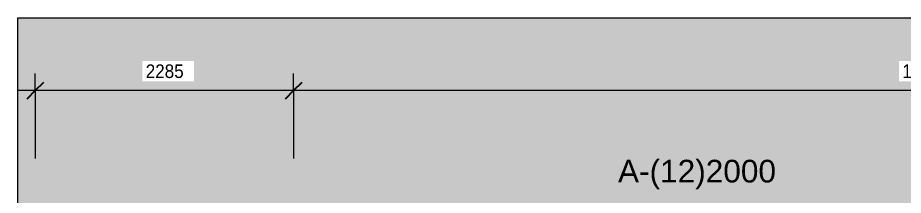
# Model space of a CAD drawing. Header units: millimetres. Extents: x -44657 to 28812, y -28146 to 16565.
# Drawn here: x -30281 to -22447, y 7419 to 8985 of the extents above; entities that cross this region are included whole.
import ezdxf

# ---------------------------------------------------------------- set-up
doc = ezdxf.new("R2010")
doc.units = ezdxf.units.MM
for name, color, linetype, lineweight in [('A-ANNO-DIMS', 211, 'Continuous', 5), ('A-ANNO-DIMS-100', 211, 'Continuous', 5), ('A-FLOR', 192, 'Continuous', 9), ('A-FLOR-PATT', 8, 'Continuous', 9), ('G-ANNO-SYMB', 111, 'Continuous', 5)]:
    doc.layers.add(name, color=color, linetype=linetype, lineweight=lineweight)
doc.styles.add('Arial_1', font='arial.ttf', dxfattribs={"height": 200})
doc.styles.add('Arial_3', font='arial.ttf', dxfattribs={"width": 0.9, "height": 120})
doc.dimstyles.new('SVA_-_1_2mm_Arial', dxfattribs={"dimscale": 304.8, "dimtxt": 122.431128, "dimasz": 0.492126, "dimexe": 0.492126, "dimexo": 0.0625, "dimgap": 0.246063, "dimtad": 1, "dimdec": 0, "dimrnd": 5, "dimzin": 0, "dimdsep": 46, "dimtxsty": 'Arial_3', "dimblk1": 'OBLIQUE', "dimblk2": 'OBLIQUE', "dimsah": 1, "dimcen": 0.09, "dimdle": 0.492126, "dimazin": 0, "dimtfac": 1, "dimtdec": 4, "dimtix": 1, "dimtmove": 0, "dimatfit": 3, "dimfxl": 1.968504, "dimfxlon": 1, "dimtvp": 1, "dimtfill": 1, "dimtolj": 1, "dimtzin": 0, "dimarcsym": 2})

# ---------------------------------------------------------------- blocks, each defined once
blk = doc.blocks.new('DIMBLOCK49-NEW PROPOSED GROUND STOREY PLAN _White Box_')
at = {"layer": 'A-ANNO-DIMS-100'}
for p, q in [((-27839.6, 8342.7), (-27839.6, 8492.7)), ((-16658.6, 8342.7), (-16658.6, 8492.7)), ((-16658.6, 8342.7), (-27839.6, 8342.7)), ((-27839.6, 8342.7), (-27839.6, 7742.7)), ((-16658.6, 8342.7), (-16658.6, 7742.7))]:
    blk.add_line(p, q, dxfattribs=at)
at = {"layer": 'A-ANNO-DIMS-100', "lineweight": 25}
for p, q in [((-27839.6, 8342.7), (-27764.6, 8417.7)), ((-16658.6, 8342.7), (-16583.6, 8417.7)), ((-27839.6, 8342.7), (-27914.6, 8267.7)), ((-16658.6, 8342.7), (-16733.6, 8267.7))]:
    blk.add_line(p, q, dxfattribs=at)
at = {"layer": 'A-ANNO-DIMS-100', "color": 0, "insert": (-22456.3, 8573.5), "char_height": 120, "width": 497.259, "attachment_point": 1, "line_spacing_factor": 0.941778, "style": 'Arial_3', "bg_fill": 3, "box_fill_scale": 1.25, "bg_fill_color": 256, "bg_fill_true_color": 13158600, "bg_fill_transparency": 0}
blk.add_mtext('11180', dxfattribs=at)
blk = doc.blocks.new('_Oblique')
at = {"color": 0, "linetype": 'ByBlock', "lineweight": -2}
blk.add_line((-0.5, -0.5), (0.5, 0.5), dxfattribs=at)
blk = doc.blocks.new('DIMBLOCK50-NEW PROPOSED GROUND STOREY PLAN _White Box_')
at = {"layer": 'A-ANNO-DIMS-100'}
for p, q in [((-30125.6, 8342.7), (-30125.6, 8492.7)), ((-27839.6, 8342.7), (-27839.6, 8492.7)), ((-27839.6, 8342.7), (-30275.6, 8342.7)), ((-30125.6, 8342.7), (-30125.6, 7742.7)), ((-27839.6, 8342.7), (-27839.6, 7742.7))]:
    blk.add_line(p, q, dxfattribs=at)
at = {"layer": 'A-ANNO-DIMS-100', "lineweight": 25}
for p, q in [((-30125.6, 8342.7), (-30050.6, 8417.7)), ((-27839.6, 8342.7), (-27764.6, 8417.7)), ((-30125.6, 8342.7), (-30200.6, 8267.7)), ((-27839.6, 8342.7), (-27914.6, 8267.7))]:
    blk.add_line(p, q, dxfattribs=at)
at = {"layer": 'A-ANNO-DIMS-100', "color": 0, "insert": (-29148.3, 8573.5), "char_height": 120, "width": 397.807, "attachment_point": 1, "line_spacing_factor": 0.941778, "style": 'Arial_3', "bg_fill": 3, "box_fill_scale": 1.25, "bg_fill_color": 256, "bg_fill_true_color": 13158600, "bg_fill_transparency": 0}
blk.add_mtext('2285', dxfattribs=at)

msp = doc.modelspace()

# ---------------------------------------------------------------- hatches: boundary and pattern name
at = {"layer": 'A-FLOR-PATT', "lineweight": 5}
h = msp.add_hatch(dxfattribs=at)
h.set_pattern_fill('FP_36', color=255, style=0, pattern_type=2)
h.set_pattern_definition([(359.9555, (-11.96, -8.33), (812.3474, 202.5146), [33.509, -575.751, -3858.652]), (359.9555, (-11.96, -8.33), (812.3474, 202.5146), [-609.261, 33.509, -575.751, -3249.391]), (359.9555, (-11.96, -8.33), (812.3474, 202.5146), [-1218.522, 33.509, -1185.012, -2030.869]), (359.9555, (-11.96, -8.33), (812.3474, 202.5146), [-2437.043, 33.509, -575.751, -1421.608]), (359.9555, (-11.96, -8.33), (812.3474, 202.5146), [-3046.304, 33.509, -372.665, -1015.435]), (359.9555, (-11.96, -8.33), (812.3474, 202.5146), [-3452.478, 33.509, -981.925]), (119.982, (292.67, 93), (-582.0545, 602.5926), [33.528, -576.069, -3860.777]), (119.982, (292.67, 93), (-582.0545, 602.5926), [-609.596, 33.528, -576.069, -3251.181]), (119.982, (292.67, 93), (-582.0545, 602.5926), [-1219.193, 33.528, -1185.665, -2031.988]), (119.982, (292.67, 93), (-582.0545, 602.5926), [-2438.385, 33.528, -576.069, -1422.392]), (119.982, (292.67, 93), (-582.0545, 602.5926), [-3047.982, 33.528, -372.87, -1015.994]), (119.982, (292.67, 93), (-582.0545, 602.5926), [-3454.379, 33.528, -982.466]), (239.996, (394.21, 499.22), (-230.2948, -805.1089), [33.505, -575.682, -3858.183]), (239.996, (394.21, 499.22), (-230.2948, -805.1089), [-609.187, 33.505, -575.682, -3248.996]), (239.996, (394.21, 499.22), (-230.2948, -805.1089), [-1218.374, 33.505, -1184.868, -2030.623]), (239.996, (394.21, 499.22), (-230.2948, -805.1089), [-2436.747, 33.505, -575.682, -1421.436]), (239.996, (394.21, 499.22), (-230.2948, -805.1089), [-3045.934, 33.505, -372.619, -1015.311]), (239.996, (394.21, 499.22), (-230.2948, -805.1089), [-3452.059, 33.505, -981.806])])
h.paths.add_polyline_path([(-30280.6, 4685.3), (-9317.8, 8985.3), (-30280.6, 8985.3), (-30280.6, 4689.6)])

# ---------------------------------------------------------------- linework, layer by layer
at = {"layer": 'A-FLOR', "color": 254}
for p, q in [((-30280.6, 8985.3), (-9317.8, 8985.3)), ((-30280.6, 2265.1), (-30280.6, 8985.3))]:
    msp.add_line(p, q, dxfattribs=at)

# ---------------------------------------------------------------- texts
at = {"layer": 'G-ANNO-SYMB', "insert": (-24970.7, 7731.5), "char_height": 200, "width": 1723.628, "attachment_point": 1, "style": 'Arial_1'}
msp.add_mtext('A-(12)2000', dxfattribs=at)

# ---------------------------------------------------------------- next in the draw order: dimensions: what is measured, and where the dimension line sits
at = {"layer": 'A-ANNO-DIMS'}
dim = msp.add_linear_dim(base=(-27839.6, 8342.7), p1=(-16658.6, 7742.7), p2=(-27839.6, 7742.7), dimstyle='SVA_-_1_2mm_Arial', override={"dimpost": '<>', "dimfxl": 11181}, dxfattribs=at)
dim.commit()
dim.dimension.update_dxf_attribs({"geometry": 'DIMBLOCK49-NEW PROPOSED GROUND STOREY PLAN _White Box_', "text_midpoint": (-22249.1, 8478.9)})

# ---------------------------------------------------------------- next in the draw order: dimensions: what is measured, and where the dimension line sits
dim = msp.add_linear_dim(base=(-30125.6, 8342.7), p1=(-27839.6, 7742.7), p2=(-30125.6, 7742.7), dimstyle='SVA_-_1_2mm_Arial', override={"dimpost": '<>', "dimfxl": 2286}, dxfattribs=at)
dim.commit()
dim.dimension.update_dxf_attribs({"geometry": 'DIMBLOCK50-NEW PROPOSED GROUND STOREY PLAN _White Box_', "text_midpoint": (-28982.6, 8478.9)})

doc.saveas('drawing.dxf')
